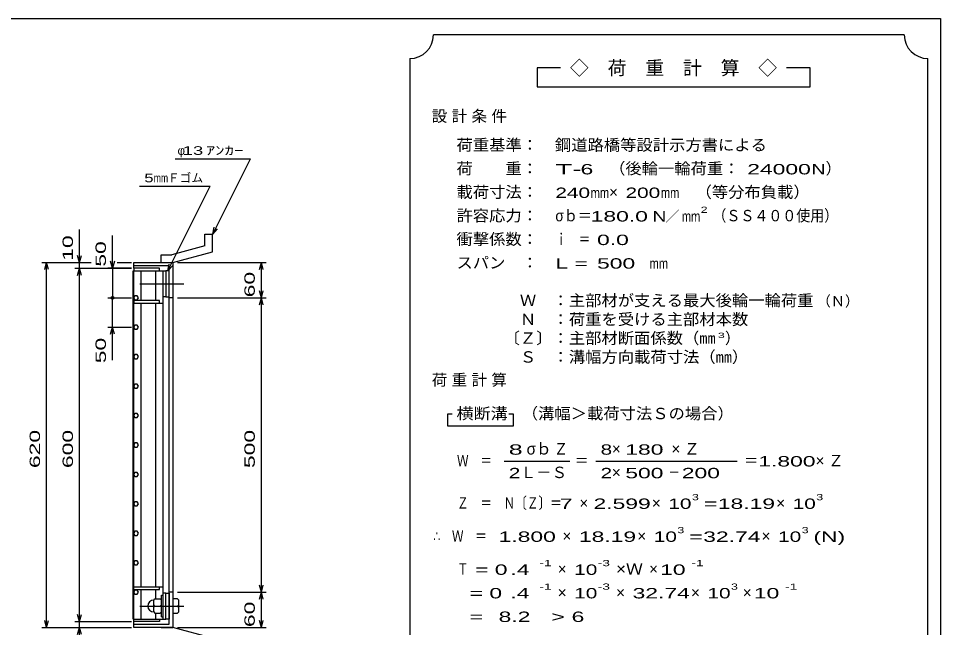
# Model space of a CAD drawing. Units: millimetres, scale not verified. Extents: x -1456 to 1385, y -1026 to 843.
# Drawn here: x -182 to 1385, y -192 to 843 of the extents above; entities that cross this region are included whole.
import ezdxf
from ezdxf.enums import TextEntityAlignment as Align

# ---------------------------------------------------------------- set-up
doc = ezdxf.new("R2010")
doc.units = ezdxf.units.MM
doc.header["$LTSCALE"] = 8
doc.linetypes.add('CHAIN', pattern=[18.5, 12, -1.5, 3.5, -1.5])
for name, color, linetype, lineweight in [('0_2', 150, 'Continuous', 25), ('16', 3, 'Continuous', 25), ('19', 6, 'Continuous', 25), ('22', 4, 'Continuous', 25), ('24', 2, 'Continuous', 25)]:
    doc.layers.add(name, color=color, linetype=linetype, lineweight=lineweight)
doc.styles.add('ベクトル', font='')
doc.styles.get('ベクトル').set_extended_font_data('ベクトル')

msp = doc.modelspace()

# ---------------------------------------------------------------- linework, layer by layer
at = {"layer": '0_2'}
for p, q in [((-1383.2, 842.8), (1384.8, 842.8)), ((1384.8, 842.8), (1384.8, -917.2))]:
    msp.add_line(p, q, dxfattribs=at)
at = {"layer": '16'}
for p, q in [((13.3, -177), (13.3, 414)), ((13.3, 414), (14, 414)), ((58, 418.5), (14, 418.5)), ((14, 418.5), (14, 414)), ((14, 414), (58, 414)), ((14, -177), (14, 414)), ((14, 414), (64, 414)), ((26.5, 364), (26.5, 414)), ((51.5, 364), (51.5, 414)), ((58, 414), (58, 418.5)), ((64, -177), (64, 414)), ((64, 414), (68.5, 414)), ((68.5, 414), (68.5, 370)), ((74.5, 414), (68.5, 414)), ((74.5, 370), (74.5, 414)), ((15.976, 371.95), (14, 368.472)), ((14, 368.472), (16.024, 365.022)), ((14, 364), (14, 359.5)), ((58, 364), (14, 364)), ((19.976, 371.978), (15.976, 371.95)), ((16.024, 365.022), (20.024, 365.05)), ((22, 368.5), (19.976, 371.978)), ((20.024, 365.05), (22, 368.528)), ((58, 359.5), (58, 364)), ((68.5, 370), (64, 370)), ((68.5, 370), (74.5, 370)), ((14, 359.5), (64, 359.5)), ((26.5, -122.5), (26.5, 359.5)), ((51.5, -122.5), (51.5, 359.5)), ((15.976, 321.95), (14, 318.472)), ((14, 318.472), (16.024, 315.022)), ((19.976, 321.978), (15.976, 321.95)), ((16.024, 315.022), (20.024, 315.05)), ((22, 318.5), (19.976, 321.978)), ((20.024, 315.05), (22, 318.528)), ((15.976, 271.95), (14, 268.472)), ((14, 268.472), (16.024, 265.022)), ((19.976, 271.978), (15.976, 271.95)), ((22, 268.5), (19.976, 271.978)), ((20.024, 265.05), (22, 268.528)), ((16.024, 265.022), (20.024, 265.05)), ((15.976, 221.95), (14, 218.472)), ((19.976, 221.978), (15.976, 221.95)), ((22, 218.5), (19.976, 221.978)), ((14, 218.472), (16.024, 215.022)), ((16.024, 215.022), (20.024, 215.05)), ((20.024, 215.05), (22, 218.528)), ((15.976, 171.95), (14, 168.472)), ((14, 168.472), (16.024, 165.022)), ((19.976, 171.978), (15.976, 171.95)), ((16.024, 165.022), (20.024, 165.05)), ((22, 168.5), (19.976, 171.978)), ((20.024, 165.05), (22, 168.528)), ((15.976, 121.95), (14, 118.472)), ((14, 118.472), (16.024, 115.022)), ((19.976, 121.978), (15.976, 121.95)), ((16.024, 115.022), (20.024, 115.05)), ((22, 118.5), (19.976, 121.978)), ((20.024, 115.05), (22, 118.528)), ((15.976, 71.95), (14, 68.472)), ((14, 68.472), (16.024, 65.022)), ((19.976, 71.978), (15.976, 71.95)), ((16.024, 65.022), (20.024, 65.05)), ((22, 68.5), (19.976, 71.978)), ((20.024, 65.05), (22, 68.528)), ((15.976, 21.95), (14, 18.472)), ((14, 18.472), (16.024, 15.022)), ((19.976, 21.978), (15.976, 21.95)), ((22, 18.5), (19.976, 21.978)), ((20.024, 15.05), (22, 18.528)), ((16.024, 15.022), (20.024, 15.05)), ((15.976, -28.05), (14, -31.528)), ((19.976, -28.022), (15.976, -28.05)), ((22, -31.5), (19.976, -28.022)), ((14, -31.528), (16.024, -34.978)), ((16.024, -34.978), (20.024, -34.95)), ((20.024, -34.95), (22, -31.472)), ((15.976, -78.05), (14, -81.528)), ((19.976, -78.022), (15.976, -78.05)), ((22, -81.5), (19.976, -78.022)), ((14, -81.528), (16.024, -84.978)), ((16.024, -84.978), (20.024, -84.95)), ((20.024, -84.95), (22, -81.472)), ((14, -127), (14, -122.5)), ((14, -122.5), (64, -122.5)), ((58, -127), (58, -122.5)), ((14, -127), (58, -127)), ((15.976, -128.05), (14, -131.528)), ((14, -131.528), (16.024, -134.978)), ((19.976, -128.022), (15.976, -128.05)), ((16.024, -134.978), (20.024, -134.95)), ((22, -131.5), (19.976, -128.022)), ((20.024, -134.95), (22, -131.472)), ((26.5, -177), (26.5, -127)), ((51.5, -142), (51.5, -127)), ((61, -173.5), (61, -136.5)), ((61, -136.5), (64, -136.5)), ((68.5, -133), (64, -133)), ((64, -173.5), (64, -136.5)), ((68.5, -177), (68.5, -133)), ((68.5, -133), (74.5, -133)), ((74.5, -133), (74.5, -177)), ((48, -145), (50, -143)), ((48, -165), (48, -145)), ((50, -155), (48, -153)), ((50, -155), (48, -157)), ((50, -143), (59, -143)), ((50, -155), (59, -155)), ((61, -145), (59, -143)), ((59, -155), (61, -153)), ((61, -157), (59, -155)), ((48, -165), (50, -167)), ((50, -167), (59, -167)), ((51.5, -177), (51.5, -168)), ((59, -167), (61, -165)), ((13.3, -177), (14, -177)), ((14, -177), (58, -177)), ((14, -181.5), (14, -177)), ((14, -177), (64, -177)), ((58, -181.5), (14, -181.5)), ((58, -177), (58, -181.5)), ((61, -173.5), (64, -173.5)), ((64, -177), (68.5, -177)), ((74.5, -177), (68.5, -177))]:
    msp.add_line(p, q, dxfattribs=at)
at = {"layer": '16', "linetype": 'CHAIN'}
for p, q in [((24.4, 392), (99.4, 392)), ((24.4, -155), (99.4, -155))]:
    msp.add_line(p, q, dxfattribs=at)
at = {"layer": '16'}
msp.add_arc((48, -155), 10, 90, 270, dxfattribs=at)
at = {"layer": '19'}
for p, q in [((135.11, 476.62), (148.11, 476.62)), ((135.11, 456.6), (135.11, 476.62)), ((148.11, 446.62), (148.11, 476.62)), ((135.11, 456.6), (78.78, 441.51)), ((60.49, 441.51), (78.78, 441.51)), ((60.49, 428.51), (60.49, 441.51)), ((80.5, 428.5), (148.11, 446.62)), ((14, 418.5), (14, 428.5)), ((14, 428.5), (80.5, 428.5)), ((60.5, 428.5), (80.5, 428.5)), ((80.5, 428.5), (80.5, -191.5)), ((74.5, 422.5), (14, 422.5)), ((74.5, -185.5), (74.5, 422.5)), ((80.5, 368.5), (74.5, 368.5)), ((80.5, -131.5), (74.5, -131.5)), ((88.5, -143), (80.5, -143)), ((80.5, -143), (80.5, -167)), ((80.5, -155), (88.5, -155)), ((90.5, -145), (88.5, -143)), ((90.5, -153), (88.5, -155)), ((88.5, -155), (90.5, -157)), ((90.5, -165), (90.5, -145)), ((80.5, -167), (88.5, -167)), ((88.5, -167), (90.5, -165)), ((14, -191.5), (14, -181.5)), ((14, -185.5), (74.5, -185.5)), ((80.5, -191.5), (14, -191.5)), ((60.5, -191.5), (80.5, -191.5)), ((148.11, -209.62), (80.5, -191.5))]:
    msp.add_line(p, q, dxfattribs=at)
at = {"layer": '22'}
for p, q in [((84.5, 604.5), (212.5, 604.5)), ((148.5, 476.5), (212.5, 604.5)), ((24, 558), (144, 558)), ((72, 414), (144, 558)), ((148.5, 476.5), (150.9, 488.18)), ((-78, 428.5), (-78, 484.5)), ((-22, 418.5), (-22, 474.5)), ((148.5, 476.5), (156.5, 485.3)), ((-78, 428.5), (-81.2, 440.5)), ((-78, 428.5), (-74.8, 440.5)), ((-142, 428.5), (-58, 428.5)), ((-137.2, 416.5), (-134, 428.5)), ((-130.8, 416.5), (-134, 428.5)), ((-134, -191.5), (-134, 428.5)), ((-86, 428.5), (-58, 428.5)), ((-78, 418.5), (-78, 428.5)), ((-22, 418.5), (-25.2, 430.5)), ((-18.8, 430.5), (-22, 418.5)), ((-14, 428.5), (10, 428.5)), ((-14, 428.5), (10, 428.5)), ((72, 414), (74.4, 425.68)), ((88.5, 428.5), (238.9, 428.5)), ((227.7, 416.5), (230.9, 428.5)), ((234.1, 416.5), (230.9, 428.5)), ((230.9, 368.5), (230.9, 428.5)), ((-86, 418.5), (10, 418.5)), ((-81.2, 406.5), (-78, 418.5)), ((-74.8, 406.5), (-78, 418.5)), ((-78, -181.5), (-78, 418.5)), ((10, 418.5), (-30, 418.5)), ((-22, 418.5), (-22, 368.5)), ((72, 414), (80, 422.8)), ((230.9, 368.5), (227.7, 380.5)), ((230.9, 368.5), (234.1, 380.5)), ((-30, 368.5), (10, 368.5)), ((-22, 318.5), (-22, 368.5)), ((88.5, 368.5), (238.9, 368.5)), ((227.7, 356.5), (230.9, 368.5)), ((234.1, 356.5), (230.9, 368.5)), ((230.9, -131.5), (230.9, 368.5)), ((-30, 318.5), (10, 318.5)), ((-25.2, 306.5), (-22, 318.5)), ((-18.8, 306.5), (-22, 318.5)), ((-22, 262.5), (-22, 318.5)), ((230.9, -131.5), (227.7, -119.5)), ((230.9, -131.5), (234.1, -119.5)), ((88.5, -131.5), (238.9, -131.5)), ((227.7, -143.5), (230.9, -131.5)), ((234.1, -143.5), (230.9, -131.5)), ((230.9, -191.5), (230.9, -131.5)), ((-78, -181.5), (-81.2, -169.5)), ((-78, -181.5), (-74.8, -169.5)), ((-134, -191.5), (-137.2, -179.5)), ((-134, -191.5), (-130.8, -179.5)), ((-86, -181.5), (10, -181.5)), ((-78, -191.5), (-78, -181.5)), ((230.9, -191.5), (227.7, -179.5)), ((230.9, -191.5), (234.1, -179.5)), ((-142, -191.5), (10, -191.5)), ((-86, -191.5), (10, -191.5)), ((-81.2, -203.5), (-78, -191.5)), ((-74.8, -203.5), (-78, -191.5)), ((-78, -247.5), (-78, -191.5)), ((88.5, -191.5), (238.9, -191.5))]:
    msp.add_line(p, q, dxfattribs=at)
msp.add_circle((-22, 368.5), 2.4, dxfattribs=at)
at = {"layer": '24', "color": 4}
for p, q in [((1323.2, 814.8), (523.2, 814.8)), ((483.2, 774.8), (483.2, -465.2)), ((1363.2, -465.2), (1363.2, 774.8)), ((739.2, 758.8), (699.2, 758.8)), ((699.2, 758.8), (699.2, 726.8)), ((1163.2, 758.8), (1123.2, 758.8)), ((1163.2, 726.8), (1163.2, 758.8)), ((699.2, 726.8), (1163.2, 726.8)), ((555.2, 170.8), (547.2, 170.8)), ((547.2, 170.8), (547.2, 150.8)), ((659.2, 170.8), (651.2, 170.8)), ((659.2, 150.8), (659.2, 170.8)), ((547.2, 150.8), (659.2, 150.8)), ((643.2, 90.8), (755.2, 90.8)), ((799.2, 90.8), (1039.2, 90.8))]:
    msp.add_line(p, q, dxfattribs=at)
for centre, start, end in [((483.2, 814.8), 270, 0), ((1363.2, 814.8), 180, 270)]:
    msp.add_arc(centre, 40, start, end, dxfattribs=at)

# ---------------------------------------------------------------- texts
at = {"layer": '22', "color": 2, "style": 'ベクトル'}
for s, p in [('φ', (88.5, 618.5)), ('Ｆゴム', (72, 572))]:
    msp.add_text(s, height=14.66, dxfattribs=at).set_placement(p, align=Align.MIDDLE_LEFT)
for s, width, p in [(' 13 ', 1.6, (88.5, 618.5)), ('ｱﾝｶｰ', 1.6, (136.5, 618.5)), ('5', 1.45, (32, 572)), ('mm', 0.75, (48, 572))]:
    msp.add_text(s, height=14.66, dxfattribs=dict(at, width=width)).set_placement(p, align=Align.MIDDLE_LEFT)
at = {"layer": '22', "color": 2, "style": 'ベクトル', "width": 1.65}
for s, p in [(' 10 ', (-98, 420.5)), (' 50 ', (-42, 410.5)), (' 60 ', (210.9, 358.5)), (' 50 ', (-42, 246.5)), (' 620 ', (-154, 68.5)), (' 600 ', (-98, 68.5)), (' 500 ', (210.9, 68.5)), (' 60 ', (210.9, -201.5))]:
    msp.add_text(s, height=17.6, rotation=90, dxfattribs=at).set_placement(p, align=Align.MIDDLE_LEFT)
at = {"layer": '24', "style": 'ベクトル'}
for s, height, p in [('◇\u3000荷\u3000重\u3000計\u3000算\u3000◇', 23.46, (755.2, 758.8)), ('）', 19.35, (1189.6, 588)), ('×', 19.35, (821.6, 548)), ('／', 17.6, (917.2, 506.8)), ('（Ｎ）', 17.6, (1174.4, 362.8)), ('）', 19.35, (1018.4, 300)), ('σｂ', 19.35, (681.6, 112)), ('×', 19.35, (826.4, 112)), ('Ｌ－Ｓ', 19.35, (671.2, 72)), ('×', 19.35, (826.4, 72)), ('×', 19.35, (771.2, 20)), ('×', 19.35, (894.4, 20)), ('×', 19.35, (1105.6, 20)), ('×', 19.35, (742.4, -36)), ('×', 19.35, (869.6, -36)), ('×', 19.35, (1080.8, -36)), ('×', 19.35, (734.4, -92)), ('×', 19.35, (889.6, -92)), ('×', 19.35, (734.4, -132)), ('×', 19.35, (833.6, -132)), ('×', 19.35, (960.8, -132)), ('×', 19.35, (1048.8, -132))]:
    msp.add_text(s, height=height, dxfattribs=at).set_placement(p, align=Align.MIDDLE_LEFT)
for s, height, width, p in [('荷重基準：\u3000', 19.35, 1.05, (562.4, 628)), ('鋼道路橋等設計示方書による', 19.35, 1.05, (729.6, 628)), ('荷\u3000\u3000重：\u3000', 19.35, 1.05, (562.4, 588)), ('T-', 17.6, 2, (730.4, 586.8)), (' 6 ', 17.6, 1.65, (762.4, 586.8)), ('（後輪一輪荷重：', 19.35, 1.05, (821.6, 588)), (' 24000', 17.6, 1.65, (1045.6, 586.8)), ('N', 17.6, 1.4, (1165.6, 586.8)), ('載荷寸法：\u3000', 19.35, 1.05, (562.4, 548)), ('240', 17.6, 1.5, (730.4, 546.8)), ('mm', 17.6, 0.8, (790.4, 546.8)), ('200', 17.6, 1.5, (849.6, 546.8)), ('mm', 17.6, 0.8, (909.6, 546.8)), ('\u3000（等分布負載）', 19.35, 1.05, (940.8, 548)), ('許容応力：\u3000', 19.35, 1.05, (562.4, 508)), ('σｂ＝', 19.35, 0.9, (730.4, 508)), ('2', 10.56, 1.5, (977.2, 518)), ('（ＳＳ４００使用）', 19.35, 0.9, (997.2, 508)), ('180.0', 17.6, 1.65, (790.4, 506.8)), ('N', 17.6, 1.4, (895.2, 506.8)), ('mm', 17.6, 0.8, (945.2, 506.8)), ('衝撃係数：\u3000', 19.35, 1.05, (562.4, 468)), ('ｉ\u3000＝', 19.35, 0.75, (730.4, 468)), (' 0.0', 17.6, 1.65, (790.4, 466.8)), ('スパン\u3000：\u3000', 19.35, 1.05, (562.4, 428)), ('L =', 17.6, 1.65, (730.4, 426.8)), (' 500 ', 17.6, 1.65, (790.4, 426.8)), ('mm', 17.6, 0.8, (890.4, 426.8)), ('\u3000Ｗ\u3000：主部材が支える最大後輪一輪荷重', 19.35, 1.05, (642.4, 364)), ('\u3000Ｎ\u3000：荷重を受ける主部材本数', 19.35, 1.05, (642.4, 332)), ('〔Ｚ〕：主部材断面係数（㎜', 19.35, 1.05, (642.4, 300)), ('3', 8.798, 1.8, (1006.4, 304.8)), ('\u3000Ｓ\u3000：溝幅方向載荷寸法（㎜）', 19.35, 1.05, (642.4, 268)), ('横断溝', 19.35, 1.1, (562.4, 172)), ('\u3000（溝幅＞載荷寸法Ｓの場合）', 19.35, 1.05, (645.6, 172)), ('8', 17.6, 1.8, (651.2, 110.8)), ('Ｚ', 19.35, 0.9, (728, 112)), ('8', 17.6, 1.5, (807.2, 110.8)), (' 180 ', 17.6, 1.65, (838.4, 110.8)), ('Ｗ\u3000＝', 19.35, 0.75, (563.2, 92)), ('＝', 19.35, 0.9, (763.2, 92)), ('＝', 19.35, 0.9, (1051.2, 92)), ('1.800', 17.6, 1.65, (1075.2, 90.8)), ('2', 17.6, 1.5, (651.2, 70.8)), ('2', 17.6, 1.5, (807.2, 70.8)), (' 500 ', 17.6, 1.65, (838.4, 70.8)), (' 200 ', 17.6, 1.65, (934.4, 70.8)), ('－', 19.35, 0.75, (922.4, 72)), ('Ｚ\u3000＝\u3000Ｎ〔Ｚ〕＝', 19.35, 0.75, (563.2, 20)), ('3', 10.56, 1.5, (962.4, 30)), ('3', 10.56, 1.5, (1173.6, 30)), (' 7 ', 17.6, 1.65, (727.2, 18.8)), ('2.599', 17.6, 1.65, (795.2, 18.8)), ('10', 17.6, 1.5, (922.4, 18.8)), ('=', 17.6, 1.7, (982.4, 18.8)), ('18.19', 17.6, 1.65, (1006.4, 18.8)), ('10', 17.6, 1.5, (1133.6, 18.8)), ('∴\u3000Ｗ\u3000＝', 19.35, 0.75, (523.2, -36)), (' 1.800', 17.6, 1.65, (623.2, -37.2)), ('18.19', 17.6, 1.65, (770.4, -37.2)), ('10', 17.6, 1.5, (897.6, -37.2)), ('3', 10.56, 1.5, (937.6, -26)), ('32.74', 17.6, 1.65, (981.6, -37.2)), ('10', 17.6, 1.5, (1108.8, -37.2)), ('3', 10.56, 1.5, (1148.8, -26)), ('(N)', 17.6, 1.65, (1168.8, -37.2)), ('=', 17.6, 1.7, (957.6, -37.2)), ('-1', 10.56, 1.65, (703.2, -82)), ('-3', 10.56, 1.65, (802.4, -82)), ('-1', 10.56, 1.65, (961.6, -82)), ('Ｔ', 19.35, 0.75, (563.2, -92)), (' = 0', 17.6, 1.65, (583.2, -93.2)), (' .4 ', 17.6, 1.65, (643.2, -93.2)), ('10', 17.6, 1.5, (762.4, -93.2)), ('×Ｗ', 19.35, 1.1, (833.6, -92)), (' 10 ', 17.6, 1.65, (897.6, -93.2)), ('  = 0', 17.6, 1.65, (563.2, -133.2)), (' .4 ', 17.6, 1.65, (643.2, -133.2)), ('-1', 10.56, 1.65, (703.2, -122)), ('10', 17.6, 1.5, (762.4, -133.2)), ('-3', 10.56, 1.65, (802.4, -122)), ('32.74', 17.6, 1.65, (861.6, -133.2)), ('10', 17.6, 1.5, (988.8, -133.2)), ('3', 10.56, 1.5, (1028.8, -122)), (' 10 ', 17.6, 1.65, (1056.8, -133.2)), ('-1', 10.56, 1.65, (1120.8, -122)), ('  =', 17.6, 1.65, (563.2, -173.2)), (' 8.2', 17.6, 1.65, (623.2, -173.2)), ('>', 17.6, 1.7, (723.2, -173.2)), (' 6 ', 17.6, 1.65, (747.2, -173.2))]:
    msp.add_text(s, height=height, dxfattribs=dict(at, width=width)).set_placement(p, align=Align.MIDDLE_LEFT)
at = {"layer": '24', "char_height": 19.35, "attachment_point": 4, "style": 'ベクトル'}
for s, insert in [('\\T1.28;設計条件', (520.4, 676)), ('\\T1.28;荷重計算', (520.4, 228)), ('\\T1.42;×Ｚ', (927.6, 112)), ('\\T1.42;×Ｚ', (1172.4, 92))]:
    msp.add_mtext(s, dxfattribs=dict(at, insert=insert))

doc.saveas('drawing.dxf')
